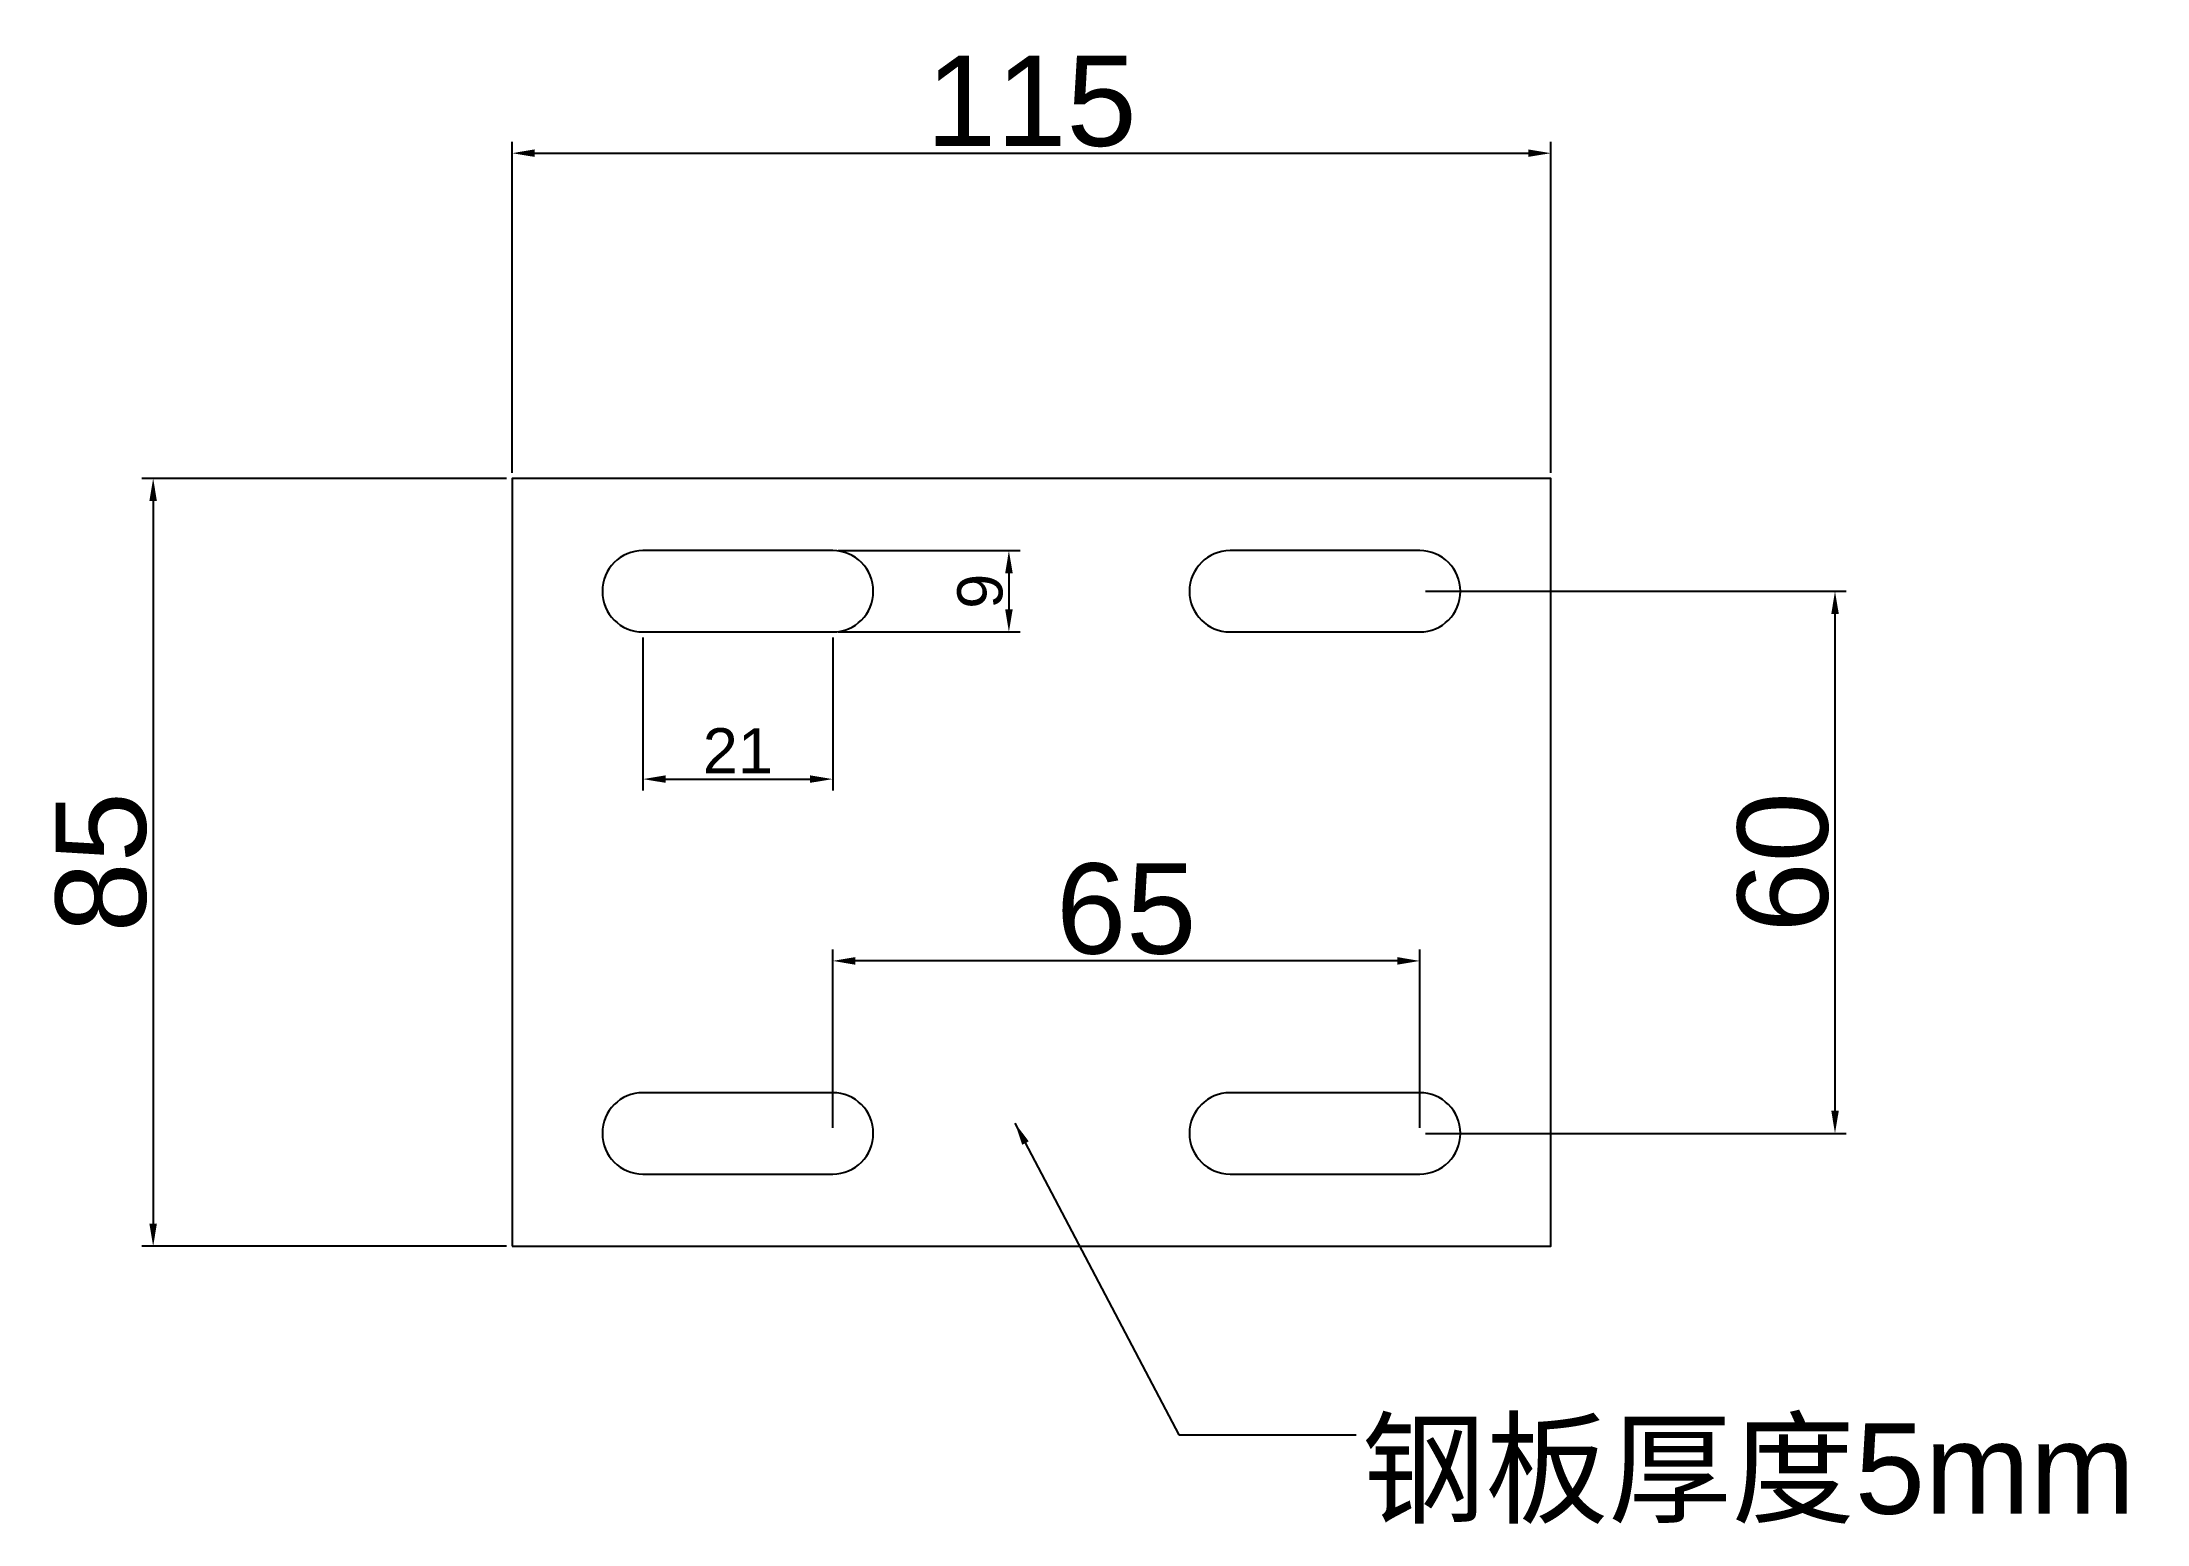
# Model space of a CAD drawing. Header units: millimetres. Extents: x -52 to 181, y -31 to 133.
import ezdxf

# ---------------------------------------------------------------- set-up
doc = ezdxf.new("R2010")
doc.units = ezdxf.units.MM
doc.styles.get("Standard").update_dxf_attribs({"font": 'arial.ttf'})
doc.dimstyles.new('ISO-25', dxfattribs={"dimtxt": 2.5, "dimasz": 2.5, "dimexe": 1.25, "dimexo": 0.625, "dimtad": 1, "dimtxsty": 'Standard', "dimcen": 2.5, "dimadec": 0, "dimazin": 0, "dimtfac": 1, "dimtmove": 0, "dimatfit": 3, "dimfxl": 1, "dimarcsym": 0})

# ---------------------------------------------------------------- blocks, each defined once
blk = doc.blocks.new('*D9')
at = {"color": 0, "lineweight": -2, "transparency": 16777216}
for p, q in [((0, 85.62), (0, 122.24)), ((115, 85.62), (115, 122.24)), ((2.5, 120.99), (112.5, 120.99))]:
    blk.add_line(p, q, dxfattribs=at)
at = {"color": 0, "transparency": 16777216}
for points in [[(2.5, 121.41), (2.5, 120.58), (0, 120.99)], [(112.5, 121.41), (112.5, 120.58), (115, 120.99)]]:
    blk.add_solid(points, dxfattribs=at)
at = {"layer": 'Defpoints', "color": 0, "transparency": 16777216}
for p in [(115, 120.99), (0, 85), (115, 85)]:
    blk.add_point(p, dxfattribs=at)
at = {"color": 0, "transparency": 16777216, "insert": (57.5, 126.72), "char_height": 10, "attachment_point": 5}
blk.add_mtext('115', dxfattribs=at)
blk = doc.blocks.new('*D10')
at = {"color": 0, "lineweight": -2, "transparency": 16777216}
for p, q in [((-0.63, 85), (-40.98, 85)), ((-39.73, 82.5), (-39.73, 2.5)), ((-0.63, 0), (-40.98, 0))]:
    blk.add_line(p, q, dxfattribs=at)
at = {"color": 0, "transparency": 16777216}
for points in [[(-40.15, 82.5), (-39.32, 82.5), (-39.73, 85)], [(-40.15, 2.5), (-39.32, 2.5), (-39.73, 0)]]:
    blk.add_solid(points, dxfattribs=at)
at = {"layer": 'Defpoints', "color": 0, "transparency": 16777216}
for p in [(0, 85), (-39.73, 0), (0, 0)]:
    blk.add_point(p, dxfattribs=at)
at = {"color": 0, "transparency": 16777216, "insert": (-45.47, 42.5), "char_height": 10, "attachment_point": 5, "rotation": 90}
blk.add_mtext('85', dxfattribs=at)
blk = doc.blocks.new('*D11')
at = {"color": 0, "lineweight": -2, "transparency": 16777216}
for p, q in [((101.12, 72.5), (147.72, 72.5)), ((146.47, 70), (146.47, 15)), ((101.12, 12.5), (147.72, 12.5))]:
    blk.add_line(p, q, dxfattribs=at)
at = {"color": 0, "transparency": 16777216}
for points in [[(146.06, 70), (146.89, 70), (146.47, 72.5)], [(146.06, 15), (146.89, 15), (146.47, 12.5)]]:
    blk.add_solid(points, dxfattribs=at)
at = {"layer": 'Defpoints', "color": 0, "transparency": 16777216}
for p in [(100.5, 72.5), (100.5, 12.5), (146.47, 12.5)]:
    blk.add_point(p, dxfattribs=at)
at = {"color": 0, "transparency": 16777216, "insert": (140.74, 42.5), "char_height": 10, "attachment_point": 5, "rotation": 90}
blk.add_mtext('60', dxfattribs=at)
blk = doc.blocks.new('*D12')
at = {"color": 0, "lineweight": -2, "transparency": 16777216}
for p, q in [((35.5, 13.12), (35.5, 32.84)), ((100.5, 13.12), (100.5, 32.84)), ((98, 31.59), (38, 31.59))]:
    blk.add_line(p, q, dxfattribs=at)
at = {"color": 0, "transparency": 16777216}
for points in [[(38, 32.01), (38, 31.17), (35.5, 31.59)], [(98, 32.01), (98, 31.17), (100.5, 31.59)]]:
    blk.add_solid(points, dxfattribs=at)
at = {"layer": 'Defpoints', "color": 0, "transparency": 16777216}
for p in [(35.5, 31.59), (35.5, 12.5), (100.5, 12.5)]:
    blk.add_point(p, dxfattribs=at)
at = {"color": 0, "transparency": 16777216, "insert": (68, 37.32), "char_height": 10, "attachment_point": 5}
blk.add_mtext('65', dxfattribs=at)
blk = doc.blocks.new('*D13')
at = {"color": 0, "lineweight": -2, "transparency": 16777216}
for p, q in [((14.5, 67.38), (14.5, 50.46)), ((35.5, 67.38), (35.5, 50.46)), ((17, 51.71), (33, 51.71))]:
    blk.add_line(p, q, dxfattribs=at)
at = {"color": 0, "transparency": 16777216}
for points in [[(17, 52.13), (17, 51.3), (14.5, 51.71)], [(33, 52.13), (33, 51.3), (35.5, 51.71)]]:
    blk.add_solid(points, dxfattribs=at)
at = {"layer": 'Defpoints', "color": 0, "transparency": 16777216}
for p in [(14.5, 68), (35.5, 68), (35.5, 51.71)]:
    blk.add_point(p, dxfattribs=at)
at = {"color": 0, "transparency": 16777216, "insert": (25, 54.85), "char_height": 5, "attachment_point": 5}
blk.add_mtext('21', dxfattribs=at)
blk = doc.blocks.new('*D14')
at = {"color": 0, "lineweight": -2, "transparency": 16777216}
for p, q in [((36.12, 77), (56.26, 77)), ((55.01, 74.5), (55.01, 70.5)), ((36.12, 68), (56.26, 68))]:
    blk.add_line(p, q, dxfattribs=at)
at = {"color": 0, "transparency": 16777216}
for points in [[(54.6, 74.5), (55.43, 74.5), (55.01, 77)], [(54.6, 70.5), (55.43, 70.5), (55.01, 68)]]:
    blk.add_solid(points, dxfattribs=at)
at = {"layer": 'Defpoints', "color": 0, "transparency": 16777216}
for p in [(35.5, 77), (35.5, 68), (55.01, 68)]:
    blk.add_point(p, dxfattribs=at)
at = {"color": 0, "transparency": 16777216, "insert": (51.83, 72.5), "char_height": 5, "attachment_point": 5, "rotation": 90}
blk.add_mtext('9', dxfattribs=at)

msp = doc.modelspace()

# ---------------------------------------------------------------- linework, layer by layer
at = {"color": 0}
msp.add_lwpolyline([(0, 0), (115, 0), (115, 85), (0, 85)], close=True, dxfattribs=at)
for points in [[(35.5, 77), (14.5, 77)], [(100.5, 77), (79.5, 77)], [(14.5, 68), (35.5, 68)], [(79.5, 68), (100.5, 68)], [(35.5, 17), (14.5, 17)], [(100.5, 17), (79.5, 17)], [(14.5, 8), (35.5, 8)], [(79.5, 8), (100.5, 8)]]:
    msp.add_lwpolyline(points, dxfattribs=at)
for centre, start, end in [((14.5, 72.5), 90, 270), ((35.5, 72.5), 270, 90), ((79.5, 72.5), 90, 270), ((100.5, 72.5), 270, 90), ((14.5, 12.5), 90, 270), ((35.5, 12.5), 270, 90), ((79.5, 12.5), 90, 270), ((100.5, 12.5), 270, 90)]:
    msp.add_arc(centre, 4.5, start, end, dxfattribs=at)

# ---------------------------------------------------------------- texts
at = {"color": 3, "insert": (94.099, -19.605), "char_height": 10, "width": 109.47876, "attachment_point": 1}
msp.add_mtext('{\\fSimSun|b0|i0|c134|p2;钢板厚度}5mm', dxfattribs=at)

# ---------------------------------------------------------------- dimensions: what is measured, and where the dimension line sits
at = {"color": 3}
for base, p1, p2, override, picture, middle in [((115, 120.993), (0, 85), (115, 85), {"dimtxt": 10}, '*D9', (57.5, 126.724)), ((35.5, 51.712), (14.5, 68), (35.5, 68), {"dimtxt": 5}, '*D13', (25, 54.847)), ((35.5, 31.592), (100.5, 12.5), (35.5, 12.5), {"dimtxt": 10}, '*D12', (68, 37.322))]:
    dim = msp.add_linear_dim(base=base, p1=p1, p2=p2, dimstyle='ISO-25', override=override, dxfattribs=at)
    dim.commit()
    dim.dimension.update_dxf_attribs({"geometry": picture, "text_midpoint": middle})
for base, p1, p2, override, picture, middle in [((-39.735, 0), (0, 85), (0, 0), {"dimtxt": 10}, '*D10', (-45.466, 42.5)), ((55.012, 68), (35.5, 77), (35.5, 68), {"dimtxt": 5}, '*D14', (51.834, 72.5)), ((146.473, 12.5), (100.5, 72.5), (100.5, 12.5), {"dimtxt": 10}, '*D11', (140.742, 42.5))]:
    dim = msp.add_linear_dim(base=base, p1=p1, p2=p2, angle=90, dimstyle='ISO-25', override=override, dxfattribs=at)
    dim.commit()
    dim.dimension.update_dxf_attribs({"geometry": picture, "text_midpoint": middle})

# ---------------------------------------------------------------- leaders
at = {"color": 3, "annotation_type": 0, "has_hookline": 1, "hookline_direction": 0, "text_width": 86.903}
msp.add_leader([(55.681, 13.641), (73.822, -20.855), (93.474, -20.855)], dimstyle='ISO-25', override={"dimgap": 0.625, "dimtad": 0}, dxfattribs=at)

doc.saveas('drawing.dxf')
